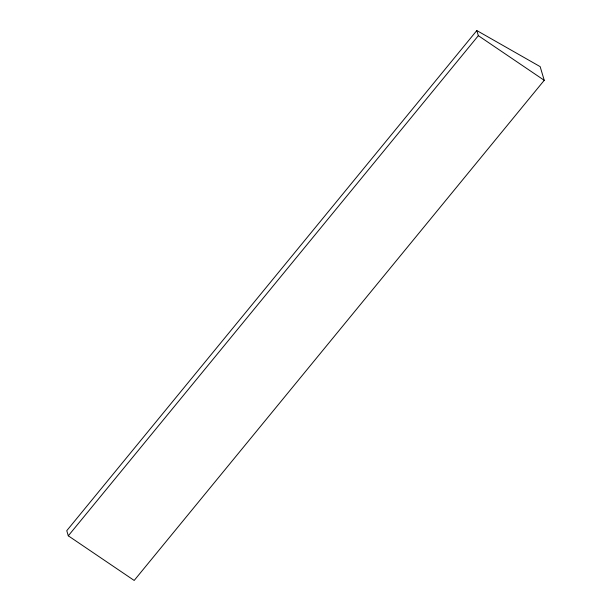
<?xml version="1.0" encoding="UTF-8"?>
<svg xmlns="http://www.w3.org/2000/svg" width="611" height="611" viewBox="0 0 611 611"><rect width="100%" height="100%" fill="white"/><g stroke="black" fill="none" stroke-linecap="round" stroke-linejoin="round"><path stroke-width="0.92" d="M476.817 30.55L66.767 530.684L68.295 535.816L134.183 580.45L544.233 80.316L540.162 66.637L476.817 30.55L478.344 35.675L544.233 80.316M68.295 535.816L478.344 35.675"/></g></svg>
